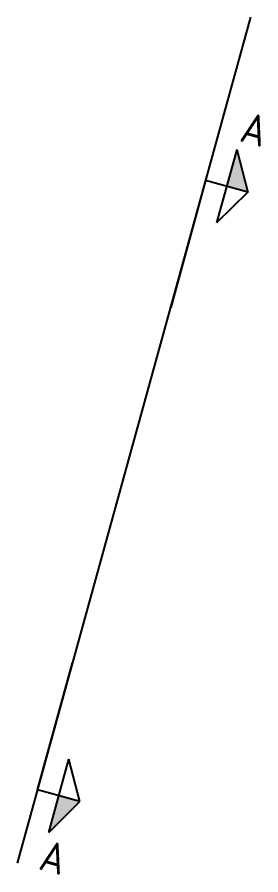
# Model space of a CAD drawing. Header units: metres. Extents: x 166439 to 168621, y 6226863 to 6228959.
# Drawn here: x 167880.2 to 167907.9, y 6228860.9 to 6228958.6 of the extents above; entities that cross this region are included whole.
import ezdxf

# ---------------------------------------------------------------- set-up
doc = ezdxf.new("R2010")
doc.units = ezdxf.units.M
doc.header["$LTSCALE"] = 0.1
doc.header["$MEASUREMENT"] = 0
doc.layers.get('0').update_dxf_attribs({"linetype": 'CONTINUOUS'})
doc.layers.add('00_hjälp', color=251, linetype='CONTINUOUS')
doc.layers.add('05_sektion', color=7, linetype='CONTINUOUS')
doc.styles.add('ISO', font='iso.shx')

# ---------------------------------------------------------------- blocks, each defined once
blk = doc.blocks.new('_snitt2')
for p, q in [((-4.33, 2.5), (0, 5)), ((0, 5), (4.33, 2.5)), ((0, 5), (0, 0)), ((-4.33, 2.5), (4.33, 2.5)), ((0, 0), (15, 0))]:
    blk.add_line(p, q)
blk.add_solid([(-4.33, 2.5), (0, 5), (0, 2.5)])

msp = doc.modelspace()

# ---------------------------------------------------------------- linework, layer by layer
at = {"layer": '00_hjälp'}
msp.add_line((167906.7482, 6228958.6462), (167880.17, 6228862.2429), dxfattribs=at)

# ---------------------------------------------------------------- block references
at = {"layer": '05_sektion', "rotation": 254.6810715643788}
msp.add_blockref('_snitt2', (167901.6154, 6228940.0448), dxfattribs=at)
at = {"layer": '05_sektion', "xscale": -1, "rotation": 254.6810715643788}
msp.add_blockref('_snitt2', (167882.5019, 6228870.6082), dxfattribs=at)

# ---------------------------------------------------------------- texts
at = {"layer": '05_sektion', "style": 'ISO'}
for p in [(167905.3591, 6228944.5485), (167882.4722, 6228861.5982)]:
    msp.add_text('A', height=3.5, rotation=344.681072, dxfattribs=at).set_placement(p)

doc.saveas('drawing.dxf')
